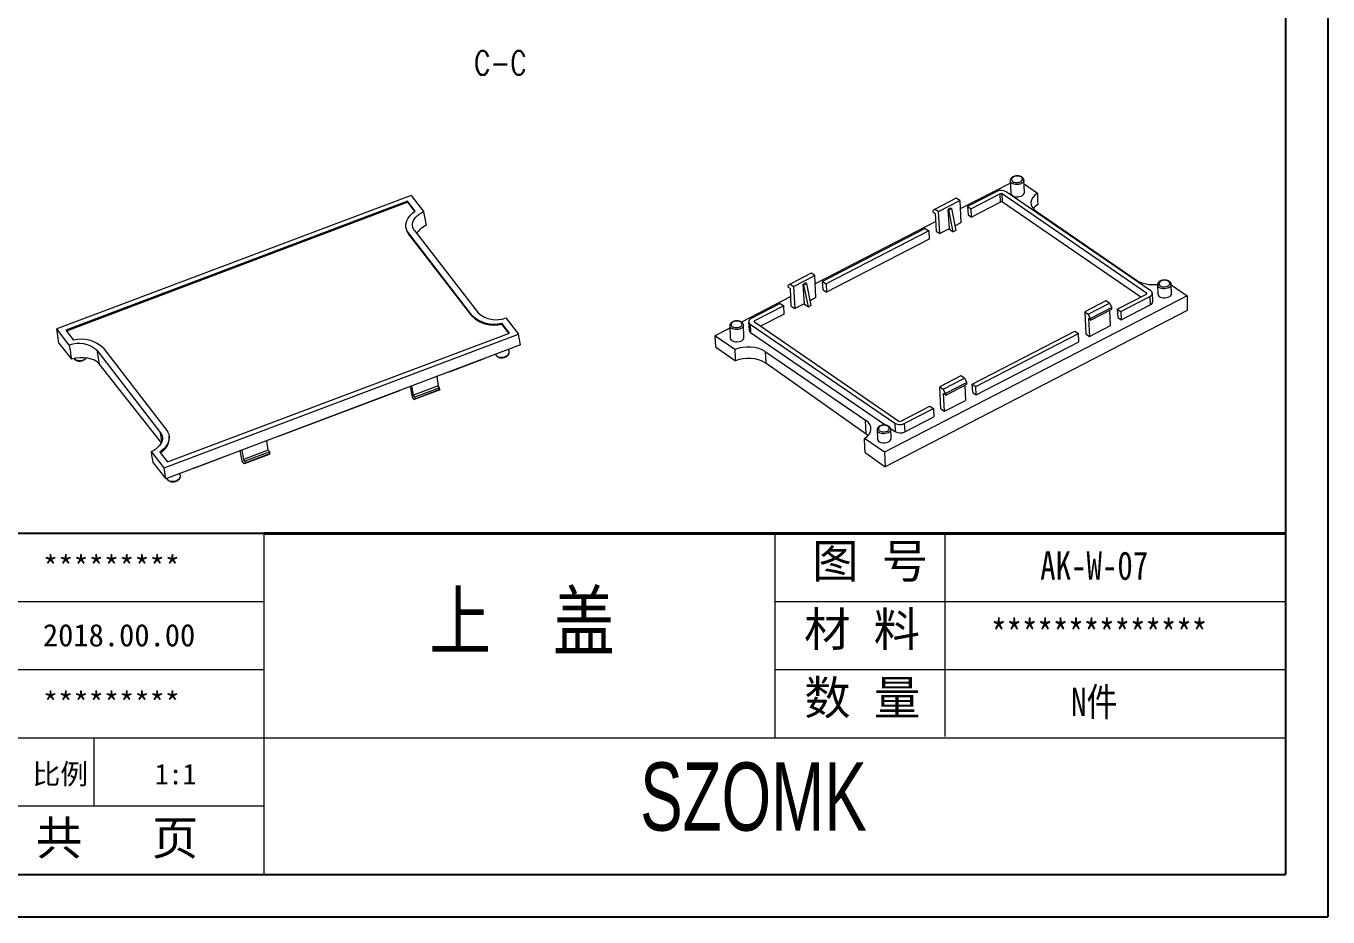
# Model space of a CAD drawing. Header units: inches. Extents: x 3379 to 4150, y 1114 to 1376.
# Drawn here: x 3558.3 to 3748.6, y 1114.4 to 1244.5 of the extents above; entities that cross this region are included whole.
import ezdxf

# ---------------------------------------------------------------- set-up
doc = ezdxf.new("R2010")
doc.units = ezdxf.units.IN
doc.header["$LTSCALE"] = 15
doc.layers.add('文字', color=81, linetype='Continuous')
doc.layers.add('粗实线', color=7, linetype='Continuous', lineweight=30)
doc.layers.add('细实线', color=3, linetype='Continuous', lineweight=9)
doc.styles.add('SLDTEXTSTYLE3', font='TXT', dxfattribs={"width": 0.75, "bigfont": 'bigfont'})
doc.styles.get("Standard").update_dxf_attribs({"font": 'txt', "bigfont": 'gbcbig.shx'})
doc.styles.add('宋体', font='', dxfattribs={"width": 0.8, "height": 3.5})
doc.styles.add('长仿宋', font='', dxfattribs={"width": 0.7, "height": 4})
doc.styles.get('宋体').set_extended_font_data('SimSun')
doc.styles.get('长仿宋').set_extended_font_data('SimSun')

# ---------------------------------------------------------------- blocks, each defined once
blk = doc.blocks.new('SW_NOTE_4')
at = {"color": 0, "linetype": 'Continuous', "lineweight": 0, "insert": (22.23, 5.8), "char_height": 3.5, "attachment_point": 2, "style": 'SLDTEXTSTYLE3'}
blk.add_mtext('C-C', dxfattribs=at)

msp = doc.modelspace()

# ---------------------------------------------------------------- linework, layer by layer
for p, q in [((3748.567, 1375.665), (3748.567, 1114.391)), ((3742.347, 1369.444), (3742.347, 1120.612)), ((3593.047, 1170.379), (3518.398, 1170.379)), ((3388.613, 1120.612), (3742.347, 1120.612)), ((3379.052, 1114.391), (3748.567, 1114.391))]:
    msp.add_line(p, q)
at = {"color": 7, "linetype": 'Continuous', "lineweight": 15}
for p, q in [((3702.131, 1221.924), (3702.203, 1220.112)), ((3704.128, 1222.021), (3704.129, 1222.005)), ((3704.201, 1220.209), (3704.129, 1222.005)), ((3614.55, 1219.788), (3562.762, 1200.27)), ((3614.55, 1219.788), (3616.388, 1217.41)), ((3702.144, 1221.584), (3694.81, 1217.794)), ((3700.147, 1220.353), (3695.893, 1218.155)), ((3700.653, 1220.006), (3696.399, 1217.808)), ((3700.718, 1218.795), (3700.653, 1220.006)), ((3722.056, 1205.514), (3700.934, 1220)), ((3700.999, 1218.788), (3700.934, 1220)), ((3722.675, 1205.834), (3701.553, 1220.319)), ((3704.151, 1221.454), (3706.1, 1220.118)), ((3614.044, 1218.927), (3564.07, 1200.093)), ((3614.07, 1218.77), (3564.17, 1199.964)), ((3615.167, 1217.475), (3614.044, 1218.927)), ((3614.07, 1218.77), (3614.044, 1218.927)), ((3615.105, 1217.433), (3614.07, 1218.77)), ((3694.238, 1219.375), (3691.144, 1217.776)), ((3691.65, 1217.429), (3694.744, 1219.028)), ((3693.411, 1217.939), (3693.025, 1217.739)), ((3693.538, 1217.849), (3693.411, 1217.939)), ((3694.744, 1219.028), (3694.238, 1219.375)), ((3694.744, 1219.028), (3694.917, 1215.797)), ((3695.893, 1218.155), (3696.399, 1217.808)), ((3695.893, 1218.155), (3695.958, 1216.944)), ((3700.718, 1218.795), (3696.464, 1216.597)), ((3721.212, 1204.926), (3700.999, 1218.788)), ((3691.144, 1217.776), (3690.85, 1217.589)), ((3690.863, 1217.347), (3690.85, 1217.589)), ((3690.863, 1217.347), (3691.179, 1217.13)), ((3691.144, 1217.776), (3691.65, 1217.429)), ((3691.179, 1217.13), (3691.317, 1214.546)), ((3691.823, 1214.199), (3691.65, 1217.429)), ((3693.025, 1217.739), (3693.177, 1214.898)), ((3693.151, 1217.65), (3693.025, 1217.739)), ((3693.151, 1217.65), (3693.538, 1217.849)), ((3693.809, 1214.465), (3693.151, 1217.65)), ((3693.538, 1217.849), (3694.196, 1214.665)), ((3695.958, 1216.944), (3696.464, 1216.597)), ((3696.464, 1216.597), (3696.399, 1217.808)), ((3705.922, 1217.459), (3720.595, 1207.396)), ((3613.803, 1215.093), (3613.829, 1214.937)), ((3623.456, 1202.278), (3614.153, 1214.31)), ((3614.179, 1214.153), (3614.153, 1214.31)), ((3623.482, 1202.121), (3614.179, 1214.153)), ((3615.06, 1214.652), (3624.363, 1202.619)), ((3691.242, 1215.95), (3673.618, 1206.842)), ((3689.706, 1214.958), (3674.701, 1207.204)), ((3690.211, 1214.611), (3675.207, 1206.857)), ((3689.706, 1214.958), (3690.211, 1214.611)), ((3690.211, 1214.611), (3690.276, 1213.399)), ((3691.317, 1214.546), (3691.823, 1214.199)), ((3693.177, 1214.898), (3691.823, 1214.199)), ((3693.177, 1214.898), (3693.809, 1214.465)), ((3694.196, 1214.665), (3693.809, 1214.465)), ((3694.196, 1214.664), (3693.809, 1214.465)), ((3693.809, 1214.465), (3693.809, 1214.465)), ((3694.917, 1215.797), (3694.054, 1215.351)), ((3694.196, 1214.664), (3694.196, 1214.665)), ((3690.276, 1213.399), (3675.272, 1205.645)), ((3673.046, 1208.423), (3669.952, 1206.824)), ((3673.552, 1208.076), (3673.046, 1208.423)), ((3669.952, 1206.824), (3669.658, 1206.638)), ((3669.671, 1206.395), (3669.658, 1206.638)), ((3669.952, 1206.824), (3670.458, 1206.478)), ((3670.458, 1206.478), (3673.552, 1208.076)), ((3670.458, 1206.478), (3670.631, 1203.247)), ((3671.832, 1206.788), (3672.219, 1206.988)), ((3671.832, 1206.788), (3671.984, 1203.947)), ((3671.959, 1206.698), (3671.832, 1206.788)), ((3671.959, 1206.698), (3672.346, 1206.898)), ((3672.617, 1203.513), (3671.959, 1206.698)), ((3672.346, 1206.898), (3672.219, 1206.988)), ((3672.346, 1206.898), (3673.003, 1203.713)), ((3673.725, 1204.846), (3673.552, 1208.076)), ((3674.766, 1205.992), (3674.701, 1207.204)), ((3674.701, 1207.204), (3675.207, 1206.857)), ((3675.207, 1206.857), (3675.272, 1205.645)), ((3723.654, 1206.702), (3723.708, 1205.364)), ((3725.652, 1206.799), (3725.653, 1206.782)), ((3725.706, 1205.462), (3725.653, 1206.782)), ((3725.655, 1206.716), (3727.978, 1205.125)), ((3670.05, 1204.998), (3662.848, 1201.277)), ((3669.671, 1206.395), (3669.987, 1206.178)), ((3670.125, 1203.594), (3669.987, 1206.178)), ((3673.725, 1204.846), (3672.862, 1204.4)), ((3674.766, 1205.992), (3675.272, 1205.645)), ((3727.978, 1205.125), (3683.735, 1182.261)), ((3717.774, 1203.15), (3722.028, 1205.348)), ((3718.28, 1202.803), (3722.534, 1205.001)), ((3722.534, 1205.001), (3722.599, 1203.79)), ((3722.965, 1204.277), (3722.9, 1205.488)), ((3727.978, 1205.125), (3727.998, 1202.98)), ((3668.513, 1204.006), (3664.259, 1201.808)), ((3669.019, 1203.659), (3664.765, 1201.461)), ((3668.513, 1204.006), (3669.019, 1203.659)), ((3669.084, 1202.448), (3669.019, 1203.659)), ((3670.125, 1203.594), (3670.631, 1203.247)), ((3671.984, 1203.947), (3670.631, 1203.247)), ((3671.984, 1203.947), (3672.617, 1203.513)), ((3672.617, 1203.513), (3673.003, 1203.713)), ((3673.003, 1203.713), (3672.617, 1203.513)), ((3672.617, 1203.513), (3672.617, 1203.513)), ((3673.003, 1203.713), (3673.003, 1203.713)), ((3727.998, 1202.98), (3683.827, 1180.154)), ((3716.119, 1204.369), (3713.025, 1202.77)), ((3713.025, 1202.77), (3713.198, 1199.54)), ((3713.025, 1202.77), (3713.531, 1202.423)), ((3713.531, 1202.423), (3716.625, 1204.022)), ((3716.963, 1203.401), (3713.869, 1201.803)), ((3713.882, 1201.56), (3716.976, 1203.159)), ((3716.625, 1204.022), (3716.119, 1204.369)), ((3716.625, 1204.022), (3716.963, 1203.401)), ((3716.798, 1200.792), (3716.679, 1203.006)), ((3716.976, 1203.159), (3716.963, 1203.401)), ((3717.774, 1203.15), (3718.28, 1202.803)), ((3717.774, 1203.15), (3717.839, 1201.938)), ((3718.28, 1202.803), (3718.345, 1201.591)), ((3718.345, 1201.591), (3722.599, 1203.79)), ((3623.482, 1202.121), (3623.456, 1202.278)), ((3628.924, 1199.68), (3627.802, 1201.132)), ((3627.828, 1200.975), (3627.802, 1201.132)), ((3628.85, 1199.653), (3627.828, 1200.975)), ((3628.394, 1201.881), (3630.232, 1199.503)), ((3663.136, 1200.838), (3663.137, 1200.821)), ((3663.209, 1199.026), (3663.137, 1200.821)), ((3663.893, 1201.321), (3663.958, 1200.109)), ((3664.118, 1200.975), (3685.24, 1186.489)), ((3664.118, 1200.975), (3664.183, 1199.763)), ((3664.737, 1201.294), (3685.859, 1186.809)), ((3669.084, 1202.448), (3665.646, 1200.671)), ((3713.869, 1201.803), (3713.531, 1202.423)), ((3713.882, 1201.56), (3713.566, 1201.777)), ((3713.566, 1201.777), (3713.704, 1199.193)), ((3713.704, 1199.193), (3716.798, 1200.792)), ((3713.869, 1201.803), (3713.882, 1201.56)), ((3717.839, 1201.938), (3718.345, 1201.591)), ((3564.6, 1197.892), (3562.762, 1200.27)), ((3563.05, 1198.175), (3562.762, 1200.27)), ((3564.07, 1200.093), (3565.192, 1198.641)), ((3578.444, 1179.986), (3630.232, 1199.503)), ((3578.95, 1180.846), (3628.924, 1199.68)), ((3630.538, 1197.93), (3630.232, 1199.503)), ((3661.152, 1200.4), (3658.955, 1199.265)), ((3661.873, 1197.263), (3658.955, 1199.265)), ((3658.955, 1199.265), (3659.069, 1197.664)), ((3661.138, 1200.741), (3661.211, 1198.928)), ((3664.183, 1199.763), (3683.937, 1186.217)), ((3696.582, 1192.198), (3711.586, 1199.952)), ((3697.088, 1191.851), (3712.092, 1199.605)), ((3711.586, 1199.952), (3712.092, 1199.605)), ((3712.157, 1198.394), (3712.092, 1199.605)), ((3713.198, 1199.54), (3713.704, 1199.193)), ((3563.05, 1198.175), (3564.896, 1195.84)), ((3568.632, 1197.154), (3577.934, 1185.121)), ((3568.632, 1197.154), (3568.963, 1195.16)), ((3569.538, 1197.496), (3578.841, 1185.463)), ((3630.538, 1197.93), (3578.687, 1178.388)), ((3628.89, 1196.92), (3628.829, 1197.286)), ((3659.069, 1197.664), (3661.971, 1195.612)), ((3666.321, 1196.995), (3680.995, 1186.932)), ((3666.321, 1196.995), (3666.39, 1195.284)), ((3697.152, 1190.64), (3712.157, 1198.394)), ((3578.055, 1183.644), (3568.963, 1195.16)), ((3625.099, 1195.857), (3620.112, 1193.977)), ((3681.077, 1184.897), (3666.39, 1195.284)), ((3618.294, 1193.316), (3618.531, 1191.946)), ((3620.112, 1193.977), (3620.098, 1193.995)), ((3620.112, 1193.977), (3620.108, 1193.999)), ((3694.927, 1193.418), (3691.833, 1191.819)), ((3695.433, 1193.071), (3694.927, 1193.418)), ((3612.857, 1191.243), (3595.265, 1184.613)), ((3612.854, 1191.265), (3612.857, 1191.243)), ((3614.433, 1191.861), (3614.695, 1190.349)), ((3614.904, 1190.579), (3614.667, 1191.949)), ((3618.531, 1191.946), (3614.904, 1190.579)), ((3618.641, 1191.312), (3615.014, 1189.945)), ((3618.73, 1191.694), (3615.103, 1190.327)), ((3615.144, 1190.089), (3618.772, 1191.456)), ((3618.73, 1191.694), (3618.531, 1191.946)), ((3618.772, 1191.456), (3618.641, 1191.312)), ((3618.772, 1191.456), (3618.73, 1191.694)), ((3692.006, 1188.589), (3691.833, 1191.819)), ((3691.833, 1191.819), (3692.339, 1191.472)), ((3692.339, 1191.472), (3695.433, 1193.071)), ((3692.677, 1190.851), (3692.339, 1191.472)), ((3695.771, 1192.45), (3692.677, 1190.851)), ((3692.69, 1190.609), (3695.784, 1192.208)), ((3695.433, 1193.071), (3695.771, 1192.45)), ((3695.487, 1192.055), (3695.606, 1189.84)), ((3695.784, 1192.208), (3695.771, 1192.45)), ((3696.647, 1190.987), (3696.582, 1192.198)), ((3696.582, 1192.198), (3697.088, 1191.851)), ((3697.152, 1190.64), (3697.088, 1191.851)), ((3615.014, 1189.945), (3614.695, 1190.349)), ((3615.103, 1190.327), (3614.904, 1190.579)), ((3615.014, 1189.945), (3615.144, 1190.089)), ((3615.103, 1190.327), (3615.144, 1190.089)), ((3692.69, 1190.609), (3692.374, 1190.826)), ((3692.512, 1188.242), (3692.374, 1190.826)), ((3692.512, 1188.242), (3695.606, 1189.84)), ((3692.677, 1190.851), (3692.69, 1190.609)), ((3696.647, 1190.987), (3697.152, 1190.64)), ((3686.14, 1186.802), (3690.394, 1189.001)), ((3686.646, 1186.455), (3690.9, 1188.654)), ((3686.711, 1185.244), (3690.965, 1187.442)), ((3690.394, 1189.001), (3690.9, 1188.654)), ((3690.9, 1188.654), (3690.965, 1187.442)), ((3692.006, 1188.589), (3692.512, 1188.242)), ((3681.077, 1184.897), (3680.995, 1186.932)), ((3684.634, 1185.738), (3685.305, 1185.278)), ((3684.659, 1185.616), (3684.66, 1185.599)), ((3684.713, 1184.278), (3684.66, 1185.599)), ((3685.24, 1186.489), (3685.305, 1185.278)), ((3686.646, 1186.455), (3686.711, 1185.244)), ((3579.217, 1184.523), (3579.191, 1184.68)), ((3593.685, 1182.582), (3593.448, 1183.952)), ((3595.265, 1184.613), (3595.251, 1184.631)), ((3595.261, 1184.635), (3595.265, 1184.613)), ((3683.735, 1182.261), (3680.81, 1184.268)), ((3682.662, 1185.518), (3682.716, 1184.181)), ((3578.444, 1179.986), (3576.606, 1182.363)), ((3577.828, 1182.298), (3578.95, 1180.846)), ((3588.011, 1181.879), (3583.023, 1180)), ((3588.011, 1181.879), (3588.007, 1181.901)), ((3589.848, 1180.985), (3589.587, 1182.497)), ((3589.821, 1182.585), (3590.057, 1181.215)), ((3593.685, 1182.582), (3590.057, 1181.215)), ((3593.794, 1181.948), (3590.167, 1180.581)), ((3593.884, 1182.33), (3590.257, 1180.963)), ((3590.298, 1180.725), (3593.925, 1182.092)), ((3593.884, 1182.33), (3593.685, 1182.582)), ((3593.925, 1182.092), (3593.794, 1181.948)), ((3593.925, 1182.092), (3593.884, 1182.33)), ((3680.925, 1182.206), (3683.827, 1180.154)), ((3683.735, 1182.261), (3683.827, 1180.154)), ((3576.846, 1180.718), (3578.687, 1178.388)), ((3578.687, 1178.388), (3578.444, 1179.986)), ((3590.167, 1180.581), (3589.848, 1180.985)), ((3590.257, 1180.963), (3590.057, 1181.215)), ((3590.167, 1180.581), (3590.298, 1180.725)), ((3590.257, 1180.963), (3590.298, 1180.725)), ((3580.829, 1178.807), (3580.768, 1179.173))]:
    msp.add_line(p, q, dxfattribs=at)
at = {"color": 8, "linetype": 'Continuous', "lineweight": 15}
for p, q in [((3722.064, 1205.372), (3722.056, 1205.514)), ((3664.776, 1201.268), (3664.765, 1201.461)), ((3625.099, 1195.857), (3625.095, 1195.879)), ((3578.144, 1183.856), (3577.934, 1185.121)), ((3583.023, 1180), (3583.019, 1180.021))]:
    msp.add_line(p, q, dxfattribs=at)
at = {"color": 7, "linetype": 'Continuous', "lineweight": 15, "flags": 128}
for points in [[(3702.505, 1221.805), (3702.65, 1221.726), (3702.825, 1221.672), (3703.019, 1221.646), (3703.219, 1221.651), (3703.414, 1221.685), (3703.59, 1221.747), (3703.737, 1221.832), (3703.845, 1221.936), (3703.908, 1222.052), (3703.922, 1222.173), (3703.885, 1222.29), (3703.801, 1222.397), (3703.674, 1222.486), (3703.512, 1222.554), (3703.326, 1222.594), (3703.127, 1222.604), (3702.928, 1222.585), (3702.742, 1222.536), (3702.579, 1222.462), (3702.45, 1222.366), (3702.364, 1222.255), (3702.326, 1222.136), (3702.337, 1222.017), (3702.398, 1221.904), (3702.505, 1221.805)], [(3614.153, 1214.31), (3613.981, 1214.576), (3613.861, 1214.857), (3613.794, 1215.15), (3613.783, 1215.451), (3613.827, 1215.757), (3613.925, 1216.064), (3614.076, 1216.368), (3614.279, 1216.664), (3614.531, 1216.95), (3614.828, 1217.222), (3615.167, 1217.475)], [(3615.06, 1214.652), (3614.919, 1214.871), (3614.825, 1215.104), (3614.778, 1215.347), (3614.779, 1215.597), (3614.829, 1215.85), (3614.926, 1216.103), (3615.07, 1216.351), (3615.258, 1216.591), (3615.487, 1216.821), (3615.755, 1217.036), (3616.056, 1217.233), (3616.388, 1217.41)], [(3724.028, 1206.582), (3724.174, 1206.503), (3724.349, 1206.449), (3724.543, 1206.424), (3724.743, 1206.428), (3724.938, 1206.463), (3725.114, 1206.525), (3725.261, 1206.61), (3725.369, 1206.714), (3725.432, 1206.83), (3725.445, 1206.95), (3725.409, 1207.068), (3725.324, 1207.174), (3725.198, 1207.264), (3725.036, 1207.331), (3724.85, 1207.371), (3724.651, 1207.382), (3724.452, 1207.362), (3724.266, 1207.314), (3724.103, 1207.239), (3723.974, 1207.144), (3723.888, 1207.033), (3723.849, 1206.914), (3723.861, 1206.794), (3723.922, 1206.681), (3724.028, 1206.582)], [(3722.028, 1205.348), (3722.056, 1205.365), (3722.078, 1205.385), (3722.093, 1205.407), (3722.1, 1205.43), (3722.1, 1205.453), (3722.093, 1205.475), (3722.078, 1205.496), (3722.056, 1205.514)], [(3722.534, 1205.001), (3722.673, 1205.087), (3722.782, 1205.187), (3722.857, 1205.296), (3722.896, 1205.411), (3722.896, 1205.526), (3722.858, 1205.638), (3722.783, 1205.742), (3722.675, 1205.834)], [(3661.512, 1200.621), (3661.658, 1200.542), (3661.833, 1200.488), (3662.027, 1200.463), (3662.227, 1200.467), (3662.421, 1200.501), (3662.598, 1200.563), (3662.744, 1200.649), (3662.853, 1200.753), (3662.916, 1200.869), (3662.929, 1200.989), (3662.893, 1201.106), (3662.808, 1201.213), (3662.681, 1201.303), (3662.52, 1201.37), (3662.334, 1201.41), (3662.135, 1201.421), (3661.936, 1201.401), (3661.749, 1201.353), (3661.587, 1201.278), (3661.458, 1201.183), (3661.372, 1201.072), (3661.333, 1200.953), (3661.345, 1200.833), (3661.406, 1200.72), (3661.512, 1200.621)], [(3664.259, 1201.808), (3664.121, 1201.722), (3664.012, 1201.622), (3663.936, 1201.513), (3663.898, 1201.398), (3663.897, 1201.283), (3663.935, 1201.171), (3664.01, 1201.067), (3664.118, 1200.975)], [(3664.765, 1201.461), (3664.738, 1201.444), (3664.716, 1201.424), (3664.701, 1201.402), (3664.693, 1201.379), (3664.693, 1201.356), (3664.7, 1201.334), (3664.715, 1201.313), (3664.737, 1201.294)], [(3625.325, 1195.966), (3625.268, 1195.934), (3625.099, 1195.857)], [(3683.036, 1185.399), (3683.181, 1185.32), (3683.357, 1185.266), (3683.55, 1185.24), (3683.751, 1185.245), (3683.945, 1185.279), (3684.121, 1185.341), (3684.268, 1185.427), (3684.376, 1185.531), (3684.439, 1185.646), (3684.453, 1185.767), (3684.417, 1185.884), (3684.332, 1185.991), (3684.205, 1186.081), (3684.044, 1186.148), (3683.858, 1186.188), (3683.659, 1186.198), (3683.46, 1186.179), (3683.273, 1186.13), (3683.111, 1186.056), (3682.982, 1185.96), (3682.896, 1185.85), (3682.857, 1185.731), (3682.869, 1185.611), (3682.93, 1185.498), (3683.036, 1185.399)], [(3577.934, 1185.121), (3578.075, 1184.902), (3578.17, 1184.669), (3578.217, 1184.426), (3578.215, 1184.176), (3578.165, 1183.923), (3578.068, 1183.671), (3577.924, 1183.422), (3577.736, 1183.182), (3577.507, 1182.952), (3577.24, 1182.738), (3576.938, 1182.54), (3576.606, 1182.363)], [(3578.841, 1185.463), (3579.013, 1185.198), (3579.134, 1184.917), (3579.2, 1184.624), (3579.211, 1184.322), (3579.167, 1184.016), (3579.069, 1183.709), (3578.918, 1183.406), (3578.715, 1183.109), (3578.464, 1182.823), (3578.167, 1182.552), (3577.828, 1182.298)], [(3681.327, 1184.695), (3681.316, 1184.705), (3681.077, 1184.897)], [(3583.023, 1180), (3582.839, 1179.943), (3582.769, 1179.927)]]:
    msp.add_lwpolyline(points, dxfattribs=at)
at = {"color": 8, "linetype": 'Continuous', "lineweight": 15, "flags": 128}
for points in [[(3704.129, 1222.005), (3704.129, 1221.998), (3704.107, 1221.864), (3704.036, 1221.734), (3703.919, 1221.617), (3703.763, 1221.517), (3703.575, 1221.439), (3703.364, 1221.388), (3703.142, 1221.365), (3702.92, 1221.373), (3702.708, 1221.41), (3702.517, 1221.475), (3702.356, 1221.565)], [(3725.653, 1206.782), (3725.653, 1206.775), (3725.631, 1206.641), (3725.559, 1206.512), (3725.443, 1206.395), (3725.287, 1206.294), (3725.099, 1206.217), (3724.888, 1206.165), (3724.666, 1206.143), (3724.444, 1206.15), (3724.231, 1206.188), (3724.04, 1206.253), (3723.88, 1206.342)], [(3663.137, 1200.821), (3663.137, 1200.814), (3663.115, 1200.68), (3663.043, 1200.551), (3662.927, 1200.433), (3662.77, 1200.333), (3662.582, 1200.256), (3662.372, 1200.204), (3662.15, 1200.182), (3661.927, 1200.189), (3661.715, 1200.227), (3661.524, 1200.292), (3661.364, 1200.381)], [(3626.921, 1196.572), (3626.93, 1196.538), (3626.997, 1196.415)], [(3626.997, 1196.415), (3627.108, 1196.308), (3627.26, 1196.223), (3627.444, 1196.166), (3627.651, 1196.138), (3627.871, 1196.141), (3628.092, 1196.175), (3628.304, 1196.238), (3628.496, 1196.327), (3628.658, 1196.437), (3628.782, 1196.564), (3628.862, 1196.7), (3628.894, 1196.839), (3628.89, 1196.92)], [(3684.66, 1185.599), (3684.661, 1185.592), (3684.638, 1185.458), (3684.567, 1185.329), (3684.451, 1185.211), (3684.294, 1185.111), (3684.106, 1185.033), (3683.896, 1184.982), (3683.674, 1184.959), (3683.451, 1184.967), (3683.239, 1185.004), (3683.048, 1185.069), (3682.888, 1185.159)], [(3578.861, 1178.454), (3578.869, 1178.425), (3578.936, 1178.301)], [(3578.936, 1178.301), (3579.048, 1178.194), (3579.199, 1178.11), (3579.383, 1178.053), (3579.591, 1178.025), (3579.81, 1178.028), (3580.032, 1178.061), (3580.243, 1178.124), (3580.435, 1178.213), (3580.597, 1178.324), (3580.721, 1178.451), (3580.801, 1178.587), (3580.833, 1178.726), (3580.829, 1178.807)]]:
    msp.add_lwpolyline(points, dxfattribs=at)
at = {"color": 8, "linetype": 'Continuous', "lineweight": 15}
for centre, radius, start, end in [((3702.603, 1221.97), 0.475, 185.35588, 238.64767), ((3724.127, 1206.748), 0.475, 185.35588, 238.64767), ((3661.611, 1200.787), 0.475, 185.35588, 238.64767), ((3566.12, 1196.928), 1.286, 230.53358, 316.30829), ((3683.135, 1185.565), 0.475, 185.35588, 238.64767)]:
    msp.add_arc(centre, radius, start, end, dxfattribs=at)
at = {"color": 7, "linetype": 'Continuous', "lineweight": 15}
for centre, radius, start, end in [((3700.818, 1219.026), 1.488, 60.41311, 116.81609), ((3700.787, 1219.741), 0.298, 60.41311, 116.81609), ((3700.852, 1218.53), 0.298, 60.41311, 116.81609), ((3707.441, 1216.413), 2.406, 122.68898, 143.8391), ((3615.543, 1215.234), 1.74, 189.84205, 218.3925), ((3722.413, 1204.31), 0.553, 289.63256, 356.49749), ((3626.655, 1205.596), 4.609, 226.05388, 284.41156), ((3626.681, 1205.439), 4.609, 226.05388, 284.41156), ((3626.986, 1205.571), 3.949, 228.36419, 290.8767), ((3664.409, 1200.156), 0.453, 185.9026, 240.15518), ((3566.008, 1194.202), 3.949, 48.36419, 110.8767), ((3566.34, 1194.177), 4.609, 46.05388, 104.41156), ((3663.85, 1190.995), 4.984, 59.36016, 112.14796), ((3685.975, 1187.783), 1.488, 240.41311, 296.81609), ((3686.006, 1187.068), 0.298, 240.41311, 296.81609), ((3576.702, 1184.391), 2.519, 298.80449, 3.00184), ((3686.04, 1186.572), 1.488, 240.41311, 296.81609)]:
    msp.add_arc(centre, radius, start, end, dxfattribs=at)
for centre, major_axis, ratio, start_param, end_param in [((3703.202, 1220.161), (0.999, 0.053), 0.5882154, 3.1338687, 6.2754614), ((3708.551, 1218.818), (3.395, 0.181), 0.5882154, 2.3454379, 3.7957092), ((3707.8, 1237.503), (-3.652, 157.171), 0.0134629, 1.6813231, 1.692088), ((3621.461, 1195.829), (-28.437, 151.505), 0.0065823, 1.4266316, 1.4400997), ((3618.474, 1213.82), (3.35, 0.579), 0.5941475, 2.0005166, 2.6453414), ((3723.225, 1208.754), (3.395, 0.181), 0.5882154, 3.7957092, 4.8115705), ((3724.707, 1205.413), (0.999, 0.053), 0.5882154, 3.1338687, 6.2754614), ((3662.21, 1198.977), (0.999, 0.053), 0.5882154, 3.1338687, 6.2754614), ((3568.866, 1176.007), (-22.271, 153.829), 0.0070554, 1.4270214, 1.4404895), ((3663.692, 1195.636), (3.395, 0.181), 0.5882154, 0.6541166, 2.104388), ((3662.941, 1214.321), (-8.912, 154.453), 0.0133232, 1.6806967, 1.6914616), ((3565.879, 1193.998), (3.35, 0.579), 0.5941475, 0.3118986, 1.7648732), ((3678.366, 1185.573), (3.395, 0.181), 0.5882154, 5.4843273, 6.9373019), ((3677.628, 1203.934), (-8.912, 154.453), 0.0133232, 4.5704746, 4.5839427), ((3683.715, 1184.23), (0.999, 0.053), 0.5882154, 3.1338687, 6.2754614), ((3578.168, 1163.975), (-22.271, 153.829), 0.0070554, 4.8204289, 4.8311937)]:
    msp.add_ellipse(centre, major_axis=major_axis, ratio=ratio, start_param=start_param, end_param=end_param, dxfattribs=at)
for points, knots in [([(3704.124, 1222.027), (3704.119, 1222.067), (3704.108, 1222.154), (3704.042, 1222.277), (3703.942, 1222.392), (3703.808, 1222.49), (3703.644, 1222.568), (3703.455, 1222.621), (3703.252, 1222.647), (3703.043, 1222.644), (3702.837, 1222.614), (3702.643, 1222.556), (3702.467, 1222.471), (3702.324, 1222.365), (3702.218, 1222.242), (3702.154, 1222.111), (3702.126, 1222.002), (3702.133, 1221.942), (3702.135, 1221.927)], [0, 0, 0, 0, 0.05070663, 0.11151378, 0.17365674, 0.23890754, 0.30706766, 0.37656941, 0.44603176, 0.51536643, 0.58484105, 0.65474228, 0.72545193, 0.79722406, 0.86118698, 0.92204804, 0.98086978, 1, 1, 1, 1]), ([(3725.648, 1206.805), (3725.643, 1206.844), (3725.632, 1206.931), (3725.566, 1207.054), (3725.466, 1207.17), (3725.332, 1207.268), (3725.168, 1207.345), (3724.979, 1207.399), (3724.775, 1207.424), (3724.567, 1207.422), (3724.361, 1207.392), (3724.167, 1207.334), (3723.991, 1207.249), (3723.848, 1207.142), (3723.742, 1207.02), (3723.678, 1206.888), (3723.649, 1206.78), (3723.657, 1206.719), (3723.659, 1206.705)], [0, 0, 0, 0, 0.0507066, 0.1115138, 0.1736567, 0.2389075, 0.3070677, 0.3765694, 0.4460318, 0.5153664, 0.5848411, 0.6547423, 0.7254519, 0.7972241, 0.861187, 0.922048, 0.9808698, 1, 1, 1, 1]), ([(3663.132, 1200.844), (3663.127, 1200.883), (3663.116, 1200.97), (3663.05, 1201.093), (3662.95, 1201.209), (3662.816, 1201.307), (3662.652, 1201.384), (3662.463, 1201.437), (3662.259, 1201.463), (3662.05, 1201.461), (3661.845, 1201.431), (3661.65, 1201.373), (3661.475, 1201.288), (3661.332, 1201.181), (3661.226, 1201.058), (3661.162, 1200.927), (3661.133, 1200.819), (3661.141, 1200.758), (3661.143, 1200.743)], [0, 0, 0, 0, 0.0507066, 0.1115138, 0.1736567, 0.2389075, 0.3070677, 0.3765694, 0.4460318, 0.5153664, 0.5848411, 0.6547423, 0.7254519, 0.7972241, 0.861187, 0.922048, 0.9808698, 1, 1, 1, 1]), ([(3565.296, 1195.928), (3565.306, 1195.912), (3565.332, 1195.869), (3565.404, 1195.794), (3565.518, 1195.709), (3565.677, 1195.638), (3565.86, 1195.592), (3566.061, 1195.575), (3566.268, 1195.588), (3566.473, 1195.628), (3566.668, 1195.696), (3566.843, 1195.79), (3566.989, 1195.9), (3567.056, 1195.986), (3567.086, 1196.026)], [0, 0, 0, 0, 0.0311126, 0.085576, 0.1723197, 0.262089, 0.3548798, 0.4484783, 0.5419241, 0.6353508, 0.729151, 0.8237229, 0.9195386, 1, 1, 1, 1]), ([(3626.929, 1196.552), (3626.939, 1196.516), (3626.958, 1196.447), (3627, 1196.388), (3627.02, 1196.361)], [0, 0, 0, 0, 0.52474, 1, 1, 1, 1]), ([(3627.02, 1196.361), (3627.041, 1196.336), (3627.096, 1196.272), (3627.212, 1196.189), (3627.371, 1196.117), (3627.554, 1196.072), (3627.754, 1196.055), (3627.962, 1196.067), (3628.167, 1196.108), (3628.361, 1196.176), (3628.538, 1196.269), (3628.689, 1196.387), (3628.802, 1196.52), (3628.871, 1196.661), (3628.903, 1196.796), (3628.891, 1196.881), (3628.886, 1196.919)], [0, 0, 0, 0, 0.0447765, 0.1160917, 0.1898945, 0.2661813, 0.3431322, 0.4199576, 0.4967672, 0.5738839, 0.6516351, 0.7304088, 0.8101671, 0.8792783, 0.945487, 1, 1, 1, 1]), ([(3684.656, 1185.621), (3684.651, 1185.661), (3684.64, 1185.748), (3684.574, 1185.871), (3684.474, 1185.986), (3684.34, 1186.084), (3684.175, 1186.162), (3683.987, 1186.215), (3683.783, 1186.241), (3683.574, 1186.239), (3683.369, 1186.208), (3683.174, 1186.15), (3682.999, 1186.065), (3682.856, 1185.959), (3682.749, 1185.836), (3682.686, 1185.705), (3682.657, 1185.597), (3682.665, 1185.536), (3682.667, 1185.521)], [0, 0, 0, 0, 0.0507066, 0.1115138, 0.1736567, 0.2389075, 0.3070677, 0.3765694, 0.4460318, 0.5153664, 0.5848411, 0.6547423, 0.7254519, 0.7972241, 0.861187, 0.922048, 0.9808698, 1, 1, 1, 1]), ([(3578.857, 1178.476), (3578.857, 1178.475), (3578.858, 1178.425), (3578.894, 1178.344), (3578.94, 1178.275), (3578.959, 1178.247)], [0, 0, 0, 0, 0.0168937, 0.5982528, 1, 1, 1, 1]), ([(3578.959, 1178.247), (3578.98, 1178.223), (3579.035, 1178.159), (3579.151, 1178.076), (3579.31, 1178.004), (3579.493, 1177.958), (3579.694, 1177.941), (3579.901, 1177.954), (3580.106, 1177.995), (3580.3, 1178.063), (3580.477, 1178.156), (3580.628, 1178.274), (3580.741, 1178.407), (3580.81, 1178.548), (3580.842, 1178.682), (3580.83, 1178.768), (3580.825, 1178.806)], [0, 0, 0, 0, 0.0447765, 0.1160917, 0.1898945, 0.2661813, 0.3431322, 0.4199576, 0.4967672, 0.5738839, 0.6516351, 0.7304088, 0.8101671, 0.8792783, 0.945487, 1, 1, 1, 1])]:
    msp.add_open_spline(points, degree=3, knots=knots, dxfattribs=at)
at = {"layer": '粗实线', "color": 7, "lineweight": 40}
msp.add_line((3742.347, 1170.379), (3593.047, 1170.379), dxfattribs=at)
at = {"layer": '细实线', "color": 7}
for p, q in [((3593.047, 1170.379), (3593.047, 1120.612)), ((3667.697, 1170.379), (3667.697, 1140.519)), ((3692.58, 1170.379), (3692.58, 1140.728)), ((3593.047, 1160.425), (3518.398, 1160.425)), ((3742.347, 1160.425), (3667.697, 1160.425)), ((3593.047, 1150.472), (3518.398, 1150.472)), ((3742.347, 1150.472), (3667.697, 1150.472)), ((3742.347, 1140.519), (3518.398, 1140.519)), ((3568.164, 1140.519), (3568.164, 1130.565)), ((3593.047, 1130.565), (3518.398, 1130.565))]:
    msp.add_line(p, q, dxfattribs=at)

# ---------------------------------------------------------------- block references
at = {"color": 7, "linetype": 'Continuous', "lineweight": 0}
msp.add_blockref('SW_NOTE_4', (3605.373, 1235.076), dxfattribs=at)

# ---------------------------------------------------------------- texts
at = {"char_height": 3.27331, "width": 1860.38356, "attachment_point": 1}
for s, insert in [('{\\fSimHei|b0|i0|c134|p49;*********}', (3560.741, 1167.133)), ('{\\fSimHei|b0|i0|c134|p49;2018.00.00}', (3560.741, 1157.18)), ('{\\fSimHei|b0|i0|c134|p49;*********}', (3560.741, 1147.226))]:
    msp.add_mtext(s, dxfattribs=dict(at, insert=insert))
at = {"layer": '文字', "color": 0, "attachment_point": 1, "style": '宋体'}
for s, insert, char_height, width in [('{\\H1.111x;AK-W-07}', (3706.506, 1167.779), 3.73248, 43.15166), ('上  盖', (3617.209, 1161.786), 8.2944, 106.04092), ('{\\H1.111x;**************}', (3699.327, 1157.825), 3.73248, 43.15166), ('{\\H1.111x;N件}', (3711.021, 1147.872), 3.73248, 43.15166)]:
    msp.add_mtext(s, dxfattribs=dict(at, insert=insert, char_height=char_height, width=width))
at = {"layer": '粗实线', "insert": (3648.033, 1136.955), "char_height": 9.95328, "width": 111.61619, "attachment_point": 1, "style": '长仿宋'}
msp.add_mtext('{\\fSTXinwei|b0|i0|c134|p2;SZOMK}', dxfattribs=at)
at = {"layer": '细实线', "color": 7, "attachment_point": 1}
for s, insert, char_height, width in [('{\\fSimSun|b0|i0|c134|p54;图 号}', (3673.169, 1168.868), 4.97664, 24.8832), ('{\\fSimSun|b0|i0|c134|p54;材 料   }', (3671.99, 1158.914), 4.97664, 24.8832), ('{\\fSimSun|b0|i0|c134|p54;数 量}', (3672.014, 1148.912), 4.97664, 22.48509), ('{\\fSimSun|b0|i0|c134|p54;比例}', (3559.206, 1136.749), 2.98598, 13.10754), ('{\\fSimSun|b0|i0|c134|p54;1:1}', (3577.091, 1136.749), 2.98598, 13.10754), ('{\\fSimSun|b0|i0|c134|p54; 共   页}', (3556.332, 1128.432), 4.97664, 37.3248)]:
    msp.add_mtext(s, dxfattribs=dict(at, insert=insert, char_height=char_height, width=width))

doc.saveas('drawing.dxf')
